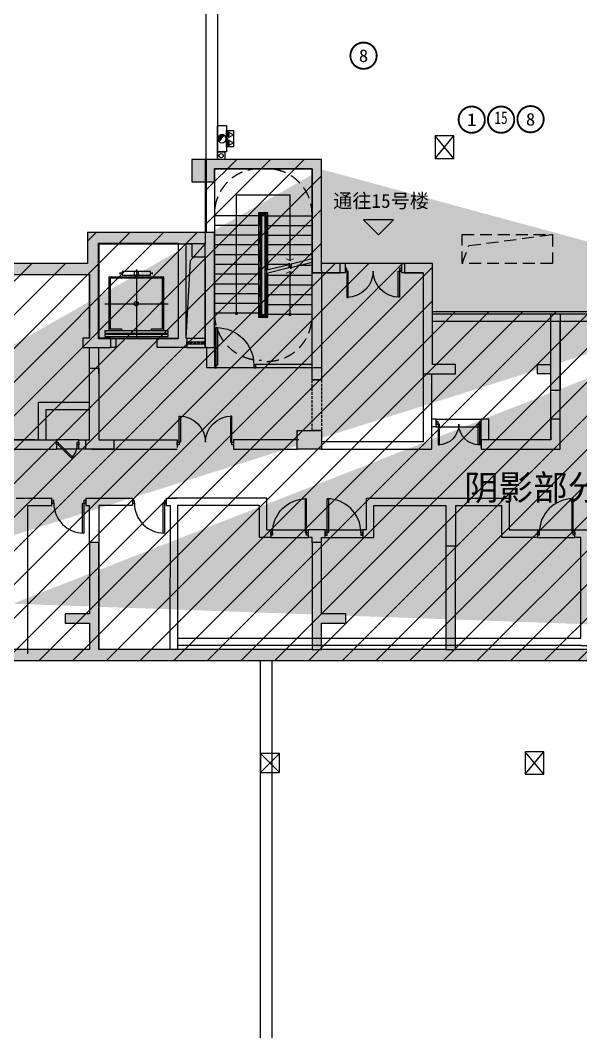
# Model space of a CAD drawing. Header units: millimetres. Extents: x -248992 to 1906102, y -24098 to 332602.
# Drawn here: x 744311 to 759248, y 138641 to 165580 of the extents above; entities that cross this region are included whole.
import ezdxf
from ezdxf.enums import TextEntityAlignment as Align

# ---------------------------------------------------------------- set-up
doc = ezdxf.new("R2010")
doc.units = ezdxf.units.MM
doc.header["$LTSCALE"] = 100
for name, pattern in [('X-BF-15$0$DASH', [0.35, 0.25, -0.1]), ('X-BF-15$0$HIDDEN2', [4.7625, 3.175, -1.5875]), ('X-CORE-BF$0$HIDDEN2', [4.7625, 3.175, -1.5875]), ('X-CORE-BF$0$XG-14CORE-SF$0$X1-CORE-SF$0$HIDDEN2', [4.7625, 3.175, -1.5875])]:
    doc.linetypes.add(name, pattern=pattern)
for name, color, linetype in [('-ACO-TTLB', 153, 'Continuous'), ('15#-HW-B1F$0$S-HATCH-S', 252, 'Continuous'), ('A-HATCH', 251, 'Continuous'), ('A-ROOM-IDEN', 31, 'Continuous'), ('A-WIND-IDEN', 244, 'Continuous'), ('A6-W-B1$0$S-WALL-S', 4, 'Continuous'), ('TP-DK-1(xhs)$0$P-J-DIM-L', 70, 'Continuous'), ('TP-DK-1(xhs)$0$P-X-L', 240, 'Continuous'), ('TP-DK-1(xhs)$0$P-X-M', 2, 'Continuous'), ('TP-DK-1(xhs)$0$P-X-X', 1, 'Continuous'), ('X-BF-15$0$A-DOOR', 190, 'Continuous'), ('X-BF-15$0$A-HOLE-WALL', 1, 'Continuous'), ('X-BF-15$0$A-WALL', 2, 'Continuous'), ('X-BF-15$0$xref(dwg引用图层)', 7, 'Continuous'), ('X-BF-15$0$XU-CORE-1F-N$0$A-DOOR', 190, 'Continuous'), ('X-BF-15$0$XU-CORE-SF$0$A-DOOR', 190, 'Continuous'), ('X-BF-15$0$XU-CORE-SF$0$XU-CORE-SF$0$A-STAIR', 142, 'Continuous'), ('X-CORE-BF$0$A-HOLE-FLOR', 242, 'Continuous'), ('X-CORE-BF$0$A-INDEX', 134, 'Continuous'), ('X-CORE-BF$0$A-RAIL', 55, 'Continuous'), ('X-CORE-BF$0$A-STAIR', 142, 'Continuous'), ('X-CORE-BF$0$A-WALL', 2, 'Continuous'), ('X-CORE-BF$0$XU-CORE-28F-1F$0$A-STAIR', 142, 'Continuous'), ('X-CORE-BF$0$XU-CORE-SF$0$A-EVTR', 193, 'Continuous'), ('X-CORE-BF$0$XU-CORE-SF$0$XU-CORE-SF$0$A-DOOR', 190, 'Continuous'), ('X-CORE-BF$0$XU-CORE-SF$0$XU-CORE-SF$0$A-SILL', 135, 'Continuous'), ('X-CORE-BF$0$XU-CORE-SF$0$XU-CORE-SF$0$A-STAIR', 142, 'Continuous'), ('X-CORE-BF$0$XU-CORE-SF$0$XU-CORE-SF$0$A-WIND', 126, 'Continuous'), ('xref(dwg引用图层)', 7, 'Continuous')]:
    doc.layers.add(name, color=color, linetype=linetype)
doc.layers.add('A6-W-B1$0$S-EDIT', color=241, linetype='Continuous', plot=False)
doc.layers.add('X-CORE-BF$0$XG-14CORE-SF$0$X1-CORE-SF$0$-ACO-PLTW', color=220, linetype='X-CORE-BF$0$XG-14CORE-SF$0$X1-CORE-SF$0$HIDDEN2', plot=False)
doc.layers.add('LVTRY', color=6, linetype='Continuous', lineweight=18)
doc.layers.add('PUB_TEXT', color=7, linetype='Continuous', lineweight=15)
doc.styles.add('-黑体', font='simhei.ttf')
doc.styles.add('华文细黑', font='STXIHEI.TTF')

# ---------------------------------------------------------------- blocks, each defined once
blk = doc.blocks.new('*U272')
at = {"linetype": 'ByBlock', "lineweight": -2}
for points in [[(86, 735), (85, 35), (50, 35), (51, 735)], [(1416, 734), (1415, 34), (1450, 34), (1451, 734)], [(0, 35), (50, 35), (50, -35), (0, -35)], [(1450, 34), (1500, 34), (1500, -36), (1450, -36)]]:
    blk.add_lwpolyline(points, close=True, dxfattribs=at)
for centre, start, end in [((50, 35), 359.9503, 89.9503), ((1450, 34), 89.9503, 179.9503)]:
    blk.add_arc(centre, 700, start, end, dxfattribs=at)
blk = doc.blocks.new('*U268')
at = {"color": 0, "linetype": 'ByBlock', "lineweight": -2}
for points in [[(-900, -35), (-850, -35), (-850, 35), (-900, 35)], [(-50, -35), (0, -35), (0, 35), (-50, 35)], [(-85, -835), (-85, -35), (-50, -35), (-50, -835)]]:
    blk.add_lwpolyline(points, close=True, dxfattribs=at)
blk.add_arc((-50, -35), 800, 180, 270, dxfattribs=at)
blk = doc.blocks.new('*U271')
at = {"color": 0, "linetype": 'ByBlock', "lineweight": -2}
for points in [[(85, 935), (85, 35), (50, 35), (50, 935)], [(50, 35), (0, 35), (0, -35), (50, -35)], [(1000, 35), (950, 35), (950, -35), (1000, -35)]]:
    blk.add_lwpolyline(points, close=True, dxfattribs=at)
blk.add_arc((50, 35), 900, 360, 90, dxfattribs=at)
blk = doc.blocks.new('X-CORE-BF$0$XU-CORE-SF$0$A-EVTR-a')
for p, q in [((-430, 1700), (-430, 1750)), ((-380, 1725), (-430, 1725)), ((0, 1825), (0, 0)), ((380, 1725), (430, 1725)), ((430, 1700), (430, 1750)), ((844, 915), (-844, 915)), ((550, 0), (-550, 0))]:
    blk.add_line(p, q)
for points in [[(-731, 190), (-731, 1625), (731, 1625), (731, 190)], [(-700, 245), (-700, 1595), (700, 1595), (700, 245)], [(-400, 245), (-700, 245)], [(-400, 190), (-400, 245)], [(700, 245), (400, 245)], [(400, 245), (400, 190)]]:
    blk.add_lwpolyline(points)
for points in [[(-380, 1775), (380, 1775), (380, 1675), (-380, 1675)], [(844, 190), (844, 130), (-844, 130), (-844, 190)], [(844, 100), (844, 40), (-844, 40), (-844, 100)]]:
    blk.add_lwpolyline(points, close=True)
blk.add_circle((0, 1725), 60)
blk.add_ellipse((0, 915), major_axis=(-60.1, 0), ratio=0.918919, start_param=-1.570796, end_param=4.712389)
blk = doc.blocks.new('*U236')
for p, q in [((-25, 0), (-25, 490)), ((25, 0), (25, 490))]:
    blk.add_line(p, q)
for points in [[(25, 490), (-25, 490), (-25, 440), (25, 440)], [(25, 490), (-25, 490), (-25, 440), (25, 440)], [(22, 487), (-22, 487), (-22, 443), (22, 443)], [(22, 487), (-22, 487), (-22, 443), (22, 443)], [(16, 395), (13, 395), (13, 399), (-16, 445), (-16, 450), (-13, 450), (-13, 446), (16, 400), (16, 395)], [(16, 295), (13, 295), (13, 299), (-16, 345), (-16, 350), (-13, 350), (-13, 346), (16, 300), (16, 295)], [(25, 0), (-25, 0), (-25, 50), (25, 50)], [(25, 0), (-25, 0), (-25, 50), (25, 50)], [(22, 3), (-22, 3), (-22, 47), (22, 47)], [(22, 3), (-22, 3), (-22, 47), (22, 47)], [(16, 195), (13, 195), (13, 199), (-16, 245), (-16, 250), (-13, 250), (-13, 246), (16, 200), (16, 195)], [(16, 95), (13, 95), (13, 99), (-16, 145), (-16, 150), (-13, 150), (-13, 146), (16, 100), (16, 95)]]:
    blk.add_lwpolyline(points, close=True)
blk = doc.blocks.new('*U237')
at = {"color": 0, "linetype": 'ByBlock', "lineweight": -2}
for points in [[(-85, 1035), (-85, 35), (-50, 35), (-50, 1035)], [(-1100, 35), (-1050, 35), (-1050, -35), (-1100, -35)], [(-50, 35), (0, 35), (0, -35), (-50, -35)]]:
    blk.add_lwpolyline(points, close=True, dxfattribs=at)
blk.add_arc((-50, 35), 1000, 90, 180, dxfattribs=at)
blk = doc.blocks.new('*U234')
blk.add_line((0, 1146), (0, 0))
at = {"const_width": 20}
blk.add_lwpolyline([(-103, 1092), (0, 1146), (103, 1092)], dxfattribs=at)
at = {"const_width": 45}
blk.add_lwpolyline([(-6, -22, 1), (6, 22, 1)], format="xyb", close=True, dxfattribs=at)
blk = doc.blocks.new('*U235')
blk.add_lwpolyline([(0, 0), (0, 3158), (1425, 3158), (1425, 1402)])
at = {"const_width": 20}
blk.add_lwpolyline([(1528, 1456), (1425, 1402), (1322, 1456)], dxfattribs=at)
at = {"const_width": 45}
blk.add_lwpolyline([(-6, -22, 1), (6, 22, 1)], format="xyb", close=True, dxfattribs=at)
blk = doc.blocks.new('X-CORE-BF')
at = {"layer": 'X-CORE-BF$0$A-HOLE-FLOR'}
blk.add_lwpolyline([(10090, 11610), (9693, 11157), (9580, 9100)], dxfattribs=at)
at = {"layer": 'X-CORE-BF$0$A-INDEX'}
for points in [[(12940, 11208), (12380, 11068), (12371, 10942), (12332, 11097), (12322, 10971), (11690, 10813)], [(12329, 11055), (11690, 10896)], [(12374, 10984), (12940, 11126)]]:
    blk.add_lwpolyline(points, dxfattribs=at)
at = {"layer": 'X-CORE-BF$0$A-RAIL'}
for points in [[(11765, 10914), (11765, 12435), (11515, 12435), (11515, 9655), (11765, 9655), (11765, 10832)], [(11715, 10819), (11715, 9705), (11565, 9705), (11565, 12385), (11715, 12385), (11715, 10902)]]:
    blk.add_lwpolyline(points, dxfattribs=at)
at = {"layer": 'X-CORE-BF$0$A-STAIR'}
blk.add_lwpolyline([(11590, 12360), (11590, 9730), (11690, 9730), (11690, 12360)], close=True, dxfattribs=at)
at = {"layer": 'X-CORE-BF$0$A-STAIR', "linetype": 'X-CORE-BF$0$HIDDEN2'}
for centre, radius, start, end in [((11540, 12410), 1200, 89.7585, 182.388), ((11740, 12410), 1200, 357.612, 90.2415), ((11590, 9760), 1250, 180, 270), ((11740, 9680), 1200, 270, 1.6924)]:
    blk.add_arc(centre, radius, start, end, dxfattribs=at)
at = {"layer": 'X-CORE-BF$0$A-WALL'}
for p, q in [((12940, 13610), (10340, 13610)), ((10340, 13610), (10340, 8410)), ((12940, 8410), (12940, 13610)), ((9380, 11610), (7260, 11610)), ((7260, 11610), (7260, 9100)), ((9380, 9100), (9380, 11610)), ((10090, 11610), (9580, 11610)), ((9580, 11610), (9580, 9100)), ((10090, 9100), (10090, 11610)), ((13190, 10890), (13190, 8310)), ((7260, 9100), (7710, 9100)), ((7710, 9100), (7710, 8850)), ((8810, 8850), (8810, 9100)), ((8810, 9100), (9380, 9100)), ((9580, 9100), (9600, 9100)), ((9600, 9100), (9600, 8850)), ((10090, 8850), (10090, 9100)), ((10090, 9100), (10090, 9100)), ((7710, 8850), (7583, 8850)), ((9600, 8850), (8810, 8850)), ((10140, 8850), (10090, 8850)), ((10140, 8310), (10140, 8850)), ((10340, 8410), (10340, 8410)), ((10340, 8410), (10340, 8310)), ((11440, 8310), (11440, 8410)), ((11440, 8410), (12940, 8410)), ((13190, 8510), (13190, 8510)), ((13190, 8510), (13190, 8310)), ((10340, 8310), (10140, 8310)), ((11660, 8310), (11440, 8310)), ((11780, 8310), (11660, 8310)), ((11660, 8310), (11660, 8310)), ((13190, 8310), (11780, 8310)), ((11780, 8310), (11780, 8310))]:
    blk.add_line(p, q, dxfattribs=at)
for points in [[(13190, 10890), (13190, 13860), (10090, 13860), (10090, 11610)], [(7010, 9100), (7010, 10790)]]:
    blk.add_lwpolyline(points, dxfattribs=at)
at = {"layer": 'X-CORE-BF$0$XG-14CORE-SF$0$X1-CORE-SF$0$-ACO-PLTW'}
blk.add_lwpolyline([(11740, 12410), (11540, 12410), (11540, 9680), (11740, 9680)], close=True, dxfattribs=at)
at = {"layer": 'X-CORE-BF$0$XU-CORE-28F-1F$0$A-STAIR'}
for p, q in [((11715, 11580), (11690, 11580)), ((11715, 11320), (11690, 11320)), ((12940, 11580), (11765, 11580)), ((12940, 11320), (11765, 11320)), ((11715, 11060), (11690, 11060)), ((12329, 11060), (11765, 11060)), ((12380, 11060), (12341, 11060)), ((12940, 11030), (12557, 11030)), ((11715, 10770), (11690, 10770)), ((11715, 10510), (11690, 10510)), ((12940, 10770), (11765, 10770)), ((12940, 10510), (11765, 10510)), ((11715, 10250), (11690, 10250)), ((12940, 10250), (11765, 10250)), ((11715, 9990), (11690, 9990)), ((12940, 9990), (11765, 9990)), ((11715, 9730), (11690, 9730)), ((12940, 9730), (11765, 9730))]:
    blk.add_line(p, q, dxfattribs=at)
for points in [[(11515, 12360), (10340, 12360)], [(11590, 12360), (11565, 12360)], [(11690, 12360), (11715, 12360)], [(11765, 12360), (12940, 12360)], [(11515, 12100), (10340, 12100)], [(11590, 12100), (11565, 12100)], [(11690, 12100), (11715, 12100)], [(11765, 12100), (12940, 12100)], [(11515, 11840), (10340, 11840)], [(11590, 11840), (11565, 11840)], [(11690, 11840), (11715, 11840)], [(11765, 11840), (12940, 11840)], [(11515, 11580), (10340, 11580)], [(11515, 11320), (10340, 11320)], [(11590, 11580), (11565, 11580)], [(11590, 11320), (11565, 11320)], [(11515, 11060), (10340, 11060)], [(11590, 11060), (11565, 11060)], [(11515, 10800), (10340, 10800)], [(11590, 10800), (11565, 10800)], [(11515, 10540), (10340, 10540)], [(11590, 10540), (11565, 10540)], [(11515, 10280), (10340, 10280)], [(11590, 10280), (11565, 10280)], [(11515, 10020), (10340, 10020)], [(11590, 10020), (11565, 10020)], [(11515, 9760), (10340, 9760)], [(11590, 9760), (11565, 9760)]]:
    blk.add_lwpolyline(points, dxfattribs=at)
at = {"layer": 'X-CORE-BF$0$XU-CORE-SF$0$XU-CORE-SF$0$A-SILL'}
for points in [[(9600, 9100), (10090, 9100)], [(9600, 8850), (10090, 8850)]]:
    blk.add_lwpolyline(points, dxfattribs=at)
at = {"layer": 'X-CORE-BF$0$XU-CORE-SF$0$XU-CORE-SF$0$A-STAIR'}
blk.add_lwpolyline([(11440, 8310), (10340, 8310)], dxfattribs=at)
at = {"layer": 'X-CORE-BF$0$A-INDEX'}
blk.add_blockref('*U235', (10927, 9760), dxfattribs=at)
at = {"layer": 'X-CORE-BF$0$A-INDEX', "xscale": -1}
blk.add_blockref('*U234', (12352, 9730), dxfattribs=at)
at = {"layer": 'X-CORE-BF$0$XU-CORE-SF$0$A-EVTR', "xscale": -1}
blk.add_blockref('X-CORE-BF$0$XU-CORE-SF$0$A-EVTR-a', (8260, 9100), dxfattribs=at)
at = {"layer": 'X-CORE-BF$0$XU-CORE-SF$0$XU-CORE-SF$0$A-DOOR', "extrusion": (0, 0, -1), "zscale": -1}
blk.add_blockref('*U237', (-10340, 8345), dxfattribs=at)
at = {"layer": 'X-CORE-BF$0$XU-CORE-SF$0$XU-CORE-SF$0$A-WIND', "rotation": 270}
blk.add_blockref('*U236', (9600, 8973), dxfattribs=at)
blk = doc.blocks.new('*U273')
at = {"color": 0, "linetype": 'ByBlock', "lineweight": -2}
for points in [[(-85, 935), (-85, 35), (-50, 35), (-50, 935)], [(-1000, 35), (-950, 35), (-950, -35), (-1000, -35)], [(-50, 35), (0, 35), (0, -35), (-50, -35)]]:
    blk.add_lwpolyline(points, close=True, dxfattribs=at)
blk.add_arc((-50, 35), 900, 90, 180, dxfattribs=at)
blk = doc.blocks.new('*U274')
at = {"linetype": 'ByBlock', "lineweight": -2}
for points in [[(0, -35), (50, -35), (50, 35), (0, 35)], [(1450, -36), (1500, -36), (1500, 34), (1450, 34)], [(84, -735), (85, -35), (50, -35), (49, -735)], [(1414, -736), (1415, -36), (1450, -36), (1449, -736)]]:
    blk.add_lwpolyline(points, close=True, dxfattribs=at)
for centre, start, end in [((50, -35), 269.9503, 359.9503), ((1450, -36), 179.9503, 269.9503)]:
    blk.add_arc(centre, 700, start, end, dxfattribs=at)
blk = doc.blocks.new('*U275')
at = {"linetype": 'ByBlock', "lineweight": -2}
for points in [[(86, 585), (85, 35), (50, 35), (51, 585)], [(1116, 584), (1115, 34), (1150, 34), (1151, 584)], [(0, 35), (50, 35), (50, -35), (0, -35)], [(1150, 34), (1200, 34), (1200, -36), (1150, -36)]]:
    blk.add_lwpolyline(points, close=True, dxfattribs=at)
for centre, start, end in [((50, 35), 359.9503, 89.9503), ((1150, 34), 89.9503, 179.9503)]:
    blk.add_arc(centre, 550, start, end, dxfattribs=at)
blk = doc.blocks.new('*U277')
at = {"linetype": 'ByBlock', "lineweight": -2}
for points in [[(-428, 364), (-75, 10), (-50, 35), (-404, 389)], [(-600, 35), (-550, 35), (-550, -35), (-600, -35)], [(-50, 35), (0, 35), (0, -35), (-50, -35)]]:
    blk.add_lwpolyline(points, close=True, dxfattribs=at)
blk.add_arc((-50, 35), 500, 135, 180, dxfattribs=at)
blk = doc.blocks.new('*U267')
at = {"layer": 'X-BF-15$0$A-HOLE-WALL'}
blk.add_lwpolyline([(100, 250), (0, 250), (0, 0), (100, 0)], close=True, dxfattribs=at)
blk.add_solid([(0, 250), (100, 0), (0, 0), (0, 250)], dxfattribs=at)
blk = doc.blocks.new('X-BF-15')
at = {"color": 4, "linetype": 'X-BF-15$0$DASH', "ltscale": 3}
blk.add_lwpolyline([(12940, 6640), (12940, 7990), (13190, 7990), (13190, 6640)], close=True, dxfattribs=at)
at = {"layer": 'X-BF-15$0$A-WALL'}
for p, q in [((13820, 11090), (13820, 10840)), ((15320, 11091), (15320, 10841)), ((16130, 6140), (16130, 8160)), ((5650, 6390), (5650, 7390)), ((5650, 7390), (7010, 7390)), ((5850, 7190), (5850, 6390)), ((7010, 7190), (5850, 7190)), ((16250, 6939), (16130, 6939)), ((16250, 6740), (16130, 6740)), ((16250, 6740), (16250, 6939)), ((17650, 6939), (17450, 6939)), ((17450, 6190), (17450, 6939)), ((17650, 6390), (17650, 6939)), ((4300, 6390), (6130, 6390)), ((6130, 6390), (6130, 6140)), ((6730, 6140), (6730, 6390)), ((6730, 6390), (7010, 6390)), ((12590, 6390), (10850, 6390)), ((10850, 6390), (10850, 6140)), ((4100, 6140), (6130, 6140)), ((7010, 6140), (6730, 6140)), ((10850, 6140), (12540, 6140)), ((13190, 6140), (16130, 6140)), ((7010, 3660), (7010, 4640)), ((16510, 4640), (16510, 3560)), ((16760, 4640), (17997, 4640)), ((16760, 4640), (16760, 3560)), ((17997, 3790), (17997, 4640)), ((12940, 3790), (12840, 3790)), ((12940, 3660), (12940, 3790)), ((13190, 3660), (13190, 3790)), ((18947, 3790), (17997, 3790)), ((18197, 3990), (18947, 3990)), ((18947, 3990), (18947, 3790))]:
    blk.add_line(p, q, dxfattribs=at)
at = {"layer": 'X-BF-15$0$A-WALL', "color": 1, "linetype": 'X-BF-15$0$HIDDEN2'}
blk.add_lwpolyline([(16940, 11860), (19350, 11860), (19350, 11090), (16940, 11090)], close=True, dxfattribs=at)
blk.add_lwpolyline([(16940, 11090), (17120, 11562), (19350, 11860)], dxfattribs=at)
at = {"layer": 'X-BF-15$0$A-WALL'}
for points in [[(13820, 11090), (13200, 11090)], [(15320, 11091), (15410, 11091)], [(13820, 10840), (12951, 10840)], [(15900, 10840), (15320, 10840)], [(16150, 9750), (24240, 9750)], [(16150, 9550), (24240, 9550)], [(17450, 6140), (19550, 6140), (19550, 9550)], [(19300, 6390), (19300, 9550)], [(7010, 8150), (7010, 8850)], [(7260, 8150), (7260, 8850)], [(15900, 8160), (15900, 6340), (13190, 6340)], [(5555, 6390), (4300, 6390), (4300, 6414), (4100, 6414)], [(7260, 6390), (9350, 6390), (9350, 6189)], [(7060, 6140), (9350, 6140)], [(5060, 4840), (5360, 4840)], [(5360, 4640), (6010, 4640), (6010, 4840)], [(5360, 4840), (6010, 4840)], [(5360, 4640), (5360, 690)], [(5360, 4640), (5360, 4640)], [(6910, 4840), (6910, 4640), (7010, 4640)], [(6910, 4840), (7260, 4840)], [(7260, 4840), (8156, 4840), (8156, 4640), (7260, 4640)], [(7260, 4640), (7260, 810)], [(9056, 4840), (9056, 4640), (9156, 4640), (9155, 810)], [(9056, 4840), (9336, 4840)], [(11740, 3990), (11740, 4840), (9205, 4840)], [(11740, 3990), (11840, 3990), (11840, 3790), (11540, 3790), (11540, 4640), (9356, 4640), (9356, 810)], [(14390, 3990), (14290, 3990), (14290, 3790), (14590, 3790), (14590, 4640), (16510, 4640)], [(14390, 3990), (14390, 4840), (18197, 4840), (18197, 3990)], [(9356, 1110), (20100, 1110), (20100, 3790), (19947, 3790)], [(13190, 3790), (13290, 3790), (13290, 3990), (12840, 3990), (12840, 3790)], [(19947, 3790), (19947, 3990), (20400, 3990), (20400, 3790)], [(20100, 910), (20100, 910), (9356, 910)], [(20100, 910), (20100, 910), (27210, 910)]]:
    blk.add_lwpolyline(points, dxfattribs=at)
blk.add_lwpolyline([(20050, 3790), (20050, 3790)], close=True, dxfattribs=at)
at = {"layer": 'X-BF-15$0$XU-CORE-SF$0$XU-CORE-SF$0$A-STAIR'}
for p, q in [((16250, 6939), (17450, 6939)), ((16250, 6740), (17450, 6740)), ((11840, 3990), (12840, 3990)), ((11840, 3790), (12840, 3790)), ((13290, 3990), (14290, 3990)), ((13290, 3790), (14290, 3790)), ((18947, 3990), (19947, 3990)), ((18947, 3790), (19947, 3790))]:
    blk.add_line(p, q, dxfattribs=at)
for points in [[(6730, 6390), (6130, 6390)], [(6730, 6140), (6130, 6140)]]:
    blk.add_lwpolyline(points, dxfattribs=at)
at = {"layer": 'X-BF-15$0$A-DOOR', "rotation": 180}
blk.add_blockref('*U277', (6130, 6290), dxfattribs=at)
at = {"layer": 'X-BF-15$0$A-HOLE-WALL', "rotation": 90}
for p in [(13190, 810), (16760, 810)]:
    blk.add_blockref('*U267', p, dxfattribs=at)
at = {"layer": 'X-BF-15$0$xref(dwg引用图层)'}
blk.add_blockref('X-CORE-BF', (0, 0), dxfattribs=at)
at = {"layer": 'X-BF-15$0$XU-CORE-1F-N$0$A-DOOR', "xscale": -1, "rotation": 180}
for name, p in [('*U272', (13820, 10920)), ('*U274', (9350, 6289)), ('*U275', (16250, 6840))]:
    blk.add_blockref(name, p, dxfattribs=at)
at = {"layer": 'X-BF-15$0$XU-CORE-SF$0$A-DOOR', "extrusion": (0, 0, -1), "xscale": -1, "zscale": -1}
for name, p in [('*U268', (-6910, 4740)), ('*U268', (-9056, 4740)), ('*U273', (-19947, 3888))]:
    blk.add_blockref(name, p, dxfattribs=at)
at = {"layer": 'X-BF-15$0$XU-CORE-SF$0$A-DOOR', "extrusion": (0, 0, -1), "zscale": -1}
blk.add_blockref('*U271', (-12840, 3888), dxfattribs=at)
at = {"layer": 'X-BF-15$0$XU-CORE-SF$0$A-DOOR', "extrusion": (0, 0, -1), "xscale": -1, "zscale": -1, "rotation": 359.9999984791494}
blk.add_blockref('*U271', (-13290, 3888), dxfattribs=at)
blk = doc.blocks.new('15#-HW-B1F$0$1616121653', base_point=(510310, -168714))
at = {"layer": '15#-HW-B1F$0$S-HATCH-S'}
h = blk.add_hatch(color=256, dxfattribs=at)
h.dxf.hatch_style = 1
h.paths.add_polyline_path([(547710, -157424), (547010, -157424), (547010, -157674), (547460, -157674), (547460, -160364), (548320, -160364), (548320, -160114), (547710, -160114)], flags=17)
edge = h.paths.add_edge_path()
edge.add_line((551860, -166454), (551861, -167954))
edge.add_line((551861, -167954), (551861, -168004))
edge.add_line((551861, -168004), (551111, -168004))
edge.add_line((551111, -168004), (551111, -167754))
edge.add_line((551111, -167754), (551610, -167754))
edge.add_line((551610, -167754), (551610, -166454))
edge.add_line((551610, -166454), (551360, -166454))
edge.add_line((551360, -166454), (551360, -165954))
edge.add_line((551360, -165954), (551860, -165954))
edge.add_line((551860, -165954), (551860, -166454))
edge.add_line((551111, -162124), (551861, -162124))
edge.add_line((551861, -162124), (551861, -163774))
edge.add_line((551861, -163774), (551610, -163774))
edge.add_line((551610, -163774), (551610, -162374))
edge.add_line((551610, -162374), (549460, -162374))
edge.add_line((549460, -162374), (549460, -162124))
edge.add_line((549460, -162124), (550860, -162124))
edge.add_line((550860, -162124), (550860, -160364))
edge.add_line((550860, -160364), (550360, -160364))
edge.add_line((550360, -160364), (550360, -160114))
edge.add_line((550360, -160114), (550860, -160114))
edge.add_line((550860, -160114), (550860, -159264))
edge.add_line((550860, -159264), (550611, -159264))
edge.add_line((550611, -159264), (550611, -158764))
edge.add_line((550611, -158764), (551111, -158764))
edge.add_line((551111, -158764), (551111, -159264))
edge.add_line((551111, -159264), (551111, -160364))
edge.add_line((551111, -160364), (551110, -160364))
edge.add_line((551110, -160364), (551110, -162124))
edge.add_line((538820, -168004), (538820, -164854))
edge.add_line((538820, -164854), (538570, -164854))
edge.add_line((538570, -164854), (538570, -166754))
edge.add_line((538570, -166754), (537920, -166754))
edge.add_line((537920, -166754), (537920, -167004))
edge.add_line((537920, -167004), (538570, -167004))
edge.add_line((538570, -167004), (538570, -168004))
edge.add_line((538570, -168004), (538820, -168004))
edge.add_line((544750, -167504), (544750, -167004))
edge.add_line((544750, -167004), (545400, -167004))
edge.add_line((545400, -167004), (545400, -166754))
edge.add_line((545400, -166754), (544750, -166754))
edge.add_line((544750, -166754), (544750, -164854))
edge.add_line((544750, -164854), (544500, -164854))
edge.add_line((544500, -164854), (544500, -168004))
edge.add_line((544500, -168004), (544750, -168004))
edge.add_line((544750, -168004), (545000, -168004))
edge.add_line((545000, -168004), (545000, -167504))
edge.add_line((545000, -167504), (544750, -167504))
edge.add_line((511160, -166304), (511160, -168004))
edge.add_line((511160, -168004), (537195, -168004))
edge.add_line((537195, -168004), (537195, -167704))
edge.add_line((537195, -167704), (535251, -167704))
edge.add_line((535251, -167704), (535251, -164954))
edge.add_line((535251, -164954), (535001, -164954))
edge.add_line((535001, -164954), (535000, -167704))
edge.add_line((535000, -167704), (528120, -167704))
edge.add_line((528120, -167704), (528120, -164954))
edge.add_line((528120, -164954), (527870, -164954))
edge.add_line((527870, -164954), (527870, -167704))
edge.add_line((527870, -167704), (524550, -167704))
edge.add_line((524550, -167704), (524550, -167004))
edge.add_line((524550, -167004), (525200, -167004))
edge.add_line((525200, -167004), (525200, -166754))
edge.add_line((525200, -166754), (524550, -166754))
edge.add_line((524550, -166754), (524550, -164854))
edge.add_line((524550, -164854), (524300, -164854))
edge.add_line((524300, -164854), (524300, -167704))
edge.add_line((524300, -167704), (518620, -167704))
edge.add_line((518620, -167704), (518620, -164854))
edge.add_line((518620, -164854), (518370, -164854))
edge.add_line((518370, -164854), (518370, -166754))
edge.add_line((518370, -166754), (517720, -166754))
edge.add_line((517720, -166754), (517720, -167004))
edge.add_line((517720, -167004), (518370, -167004))
edge.add_line((518370, -167004), (518370, -167704))
edge.add_line((518370, -167704), (515050, -167704))
edge.add_line((515050, -167704), (515050, -164954))
edge.add_line((515050, -164954), (514800, -164954))
edge.add_line((514800, -164954), (514800, -167704))
edge.add_line((514800, -167704), (511460, -167704))
edge.add_line((511460, -167704), (511460, -165954))
edge.add_line((511460, -165954), (510660, -165954))
edge.add_line((510660, -165954), (510660, -162324))
edge.add_line((510660, -162324), (511210, -162324))
edge.add_line((511210, -162324), (511210, -163774))
edge.add_line((511210, -163774), (511460, -163774))
edge.add_line((511460, -163774), (511460, -162324))
edge.add_line((511460, -162324), (513660, -162324))
edge.add_line((513660, -162324), (513660, -162074))
edge.add_line((513660, -162074), (512311, -162074))
edge.add_line((512311, -162074), (512310, -160364))
edge.add_line((512310, -160364), (512610, -160364))
edge.add_line((512610, -160364), (512610, -160114))
edge.add_line((512610, -160114), (512311, -160114))
edge.add_line((512311, -160114), (512311, -157724))
edge.add_line((512311, -157724), (515410, -157724))
edge.add_line((515410, -157724), (515410, -160114))
edge.add_line((515410, -160114), (514800, -160114))
edge.add_line((514800, -160114), (514800, -160364))
edge.add_line((514800, -160364), (515660, -160364))
edge.add_line((515660, -160364), (515660, -157724))
edge.add_line((515660, -157724), (518370, -157724))
edge.add_line((518370, -157724), (518370, -159414))
edge.add_line((518370, -159414), (518193, -159414))
edge.add_line((518193, -159414), (518193, -159664))
edge.add_line((518193, -159664), (518943, -159664))
edge.add_line((518943, -159664), (518943, -159414))
edge.add_line((518943, -159414), (518620, -159414))
edge.add_line((518620, -159414), (518620, -156904))
edge.add_line((518620, -156904), (521100, -156904))
edge.add_line((521100, -156904), (521100, -157254))
edge.add_line((521100, -157254), (521450, -157254))
edge.add_line((521450, -157254), (521450, -159664))
edge.add_line((521450, -159664), (521700, -159664))
edge.add_line((521700, -159664), (521700, -156604))
edge.add_line((521700, -156604), (518320, -156604))
edge.add_line((518320, -156604), (518320, -157424))
edge.add_line((518320, -157424), (512011, -157424))
edge.add_line((512011, -157424), (512011, -160364))
edge.add_line((512011, -160364), (512011, -161974))
edge.add_line((512011, -161974), (510310, -161974))
edge.add_line((510310, -161974), (510310, -166304))
edge.add_line((510310, -166304), (511160, -166304))
edge.add_line((541720, -156654), (542020, -156654))
edge.add_line((541420, -156654), (544750, -156654))
edge.add_line((544750, -156654), (544750, -157424))
edge.add_line((544750, -157424), (545250, -157424))
edge.add_line((545250, -157424), (545250, -157674))
edge.add_line((545250, -157674), (544750, -157674))
edge.add_line((544750, -157674), (544750, -159414))
edge.add_line((544750, -159414), (544927, -159414))
edge.add_line((544927, -159414), (544927, -159664))
edge.add_line((544927, -159664), (544700, -159664))
edge.add_line((544700, -159664), (544177, -159664))
edge.add_line((544177, -159664), (544177, -159414))
edge.add_line((544177, -159414), (544500, -159414))
edge.add_line((544500, -159414), (544500, -156904))
edge.add_line((544500, -156904), (542020, -156904))
edge.add_line((542020, -156904), (542020, -157254))
edge.add_line((542020, -157254), (541670, -157254))
edge.add_line((541670, -157254), (541670, -159664))
edge.add_line((541670, -159664), (541420, -159664))
edge.add_line((541420, -159664), (541420, -157254))
edge.add_line((541420, -157254), (541420, -157254))
edge.add_line((541420, -157254), (541420, -156654))
edge.add_line((511160, -168514), (511560, -168514))
edge.add_line((511360, -168714), (511360, -168314))
edge.add_line((511460, -162374), (511460, -162374))
edge.add_line((524550, -154919), (524550, -154654))
edge.add_line((524550, -154654), (521100, -154654))
edge.add_line((521100, -154654), (521100, -155254))
edge.add_line((521100, -155254), (521700, -155254))
edge.add_line((521700, -155254), (521700, -154904))
edge.add_line((521700, -154904), (524300, -154904))
edge.add_line((524300, -154904), (524300, -155004))
edge.add_line((524300, -155004), (524300, -157674))
edge.add_line((524300, -157674), (525050, -157674))
edge.add_line((525050, -157674), (525050, -157424))
edge.add_line((525050, -157424), (524550, -157424))
edge.add_line((524550, -157424), (524550, -155219))
edge.add_line((524550, -155219), (524550, -155219))
edge.add_line((524550, -155219), (524550, -154919))
h = blk.add_hatch(color=256, dxfattribs=at)
h.dxf.hatch_style = 1
h.paths.add_polyline_path([(524550, -154654), (521100, -154654), (521100, -155254), (521700, -155254), (521700, -154904), (524300, -154904), (524300, -155004), (524300, -157674), (525050, -157674), (525050, -157424), (524550, -157424), (524550, -155219), (524550, -155219), (524550, -154919)])
h = blk.add_hatch(color=256, dxfattribs=at)
h.dxf.hatch_style = 1
h.paths.add_polyline_path([(521700, -156604), (518320, -156604), (518320, -157424), (512011, -157424), (512011, -160364), (512011, -161974), (510310, -161974), (510310, -166304), (511160, -166304), (511160, -168004), (537195, -168004), (537195, -167704), (535251, -167704), (535251, -164954), (535001, -164954), (535000, -167704), (528120, -167704), (528120, -164954), (527870, -164954), (527870, -167704), (524550, -167704), (524550, -167004), (525200, -167004), (525200, -166754), (524550, -166754), (524550, -164854), (524300, -164854), (524300, -167704), (518620, -167704), (518620, -164854), (518370, -164854), (518370, -166754), (517720, -166754), (517720, -167004), (518370, -167004), (518370, -167704), (515050, -167704), (515050, -164954), (514800, -164954), (514800, -167704), (511460, -167704), (511460, -165954), (510660, -165954), (510660, -162324), (511210, -162324), (511210, -163774), (511460, -163774), (511460, -162324), (513660, -162324), (513660, -162074), (512311, -162074), (512310, -160364), (512610, -160364), (512610, -160114), (512311, -160114), (512311, -157724), (515410, -157724), (515410, -160114), (514800, -160114), (514800, -160364), (515660, -160364), (515660, -157724), (518370, -157724), (518370, -159414), (518193, -159414), (518193, -159664), (518943, -159664), (518943, -159414), (518620, -159414), (518620, -156904), (521100, -156904), (521100, -157254), (521450, -157254), (521450, -159664), (521700, -159664)])
h = blk.add_hatch(color=256, dxfattribs=at)
h.dxf.hatch_style = 1
h.paths.add_polyline_path([(527260, -160364), (528120, -160364), (528120, -160114), (527510, -160114), (527510, -157424), (526760, -157424), (526760, -157674), (527260, -157674)], flags=17)
h = blk.add_hatch(color=256, dxfattribs=at)
h.dxf.hatch_style = 1
h.paths.add_polyline_path([(524550, -160524), (524300, -160524), (524300, -157674), (524550, -157674)])
h = blk.add_hatch(color=256, dxfattribs=at)
h.dxf.hatch_style = 1
h.paths.add_polyline_path([(530660, -160364), (530310, -160364), (530310, -160114), (530660, -160114), (530660, -158764), (530910, -158764), (530910, -160364), (530910, -160814), (530660, -160814)], flags=17)
h = blk.add_hatch(color=256, dxfattribs=at)
h.dxf.hatch_style = 1
h.paths.add_polyline_path([(518420, -162374), (518270, -162374), (518270, -162124), (518370, -162124), (518370, -160214), (518620, -160214), (518620, -162124), (519020, -162124), (519020, -162374)])
h = blk.add_hatch(color=256, dxfattribs=at)
h.dxf.hatch_style = 1
h.paths.add_polyline_path([(530660, -161574), (530660, -162124), (528810, -162124), (528810, -162374), (530910, -162374), (530910, -161574)])
h = blk.add_hatch(color=256, dxfattribs=at)
h.dxf.hatch_style = 1
h.paths.add_polyline_path([(523900, -161874), (524550, -161874), (524550, -162374), (523900, -162374)])
at = {"color": 0, "linetype": 'ByBlock', "lineweight": -2}
for points in [[(524550, -154919), (524550, -154654), (521100, -154654), (521100, -155254), (521700, -155254), (521700, -154904), (524300, -154904), (524300, -155004), (524300, -157674), (525050, -157674), (525050, -157424), (524550, -157424), (524550, -155219), (524550, -155219), (524550, -154919), (524550, -154919)], [(511160, -168004), (537195, -168004)], [(535000, -167704), (528120, -167704), (528120, -164954), (527870, -164954), (527870, -167704), (524550, -167704), (524550, -167004), (525200, -167004), (525200, -166754), (524550, -166754), (524550, -164854), (524300, -164854), (524300, -167704), (518620, -167704), (518620, -164854), (518370, -164854), (518370, -166754), (517720, -166754), (517720, -167004), (518370, -167004), (518370, -167704), (515050, -167704)], [(515660, -157724), (518370, -157724), (518370, -159414), (518193, -159414), (518193, -159664), (518943, -159664), (518943, -159414), (518620, -159414), (518620, -156904), (521100, -156904), (521100, -157254), (521450, -157254), (521450, -159664), (521700, -159664), (521700, -156604), (518320, -156604), (518320, -157424), (512011, -157424)]]:
    blk.add_lwpolyline(points, dxfattribs=at)
for points in [[(527260, -160364), (528120, -160364), (528120, -160114), (527510, -160114), (527510, -157424), (526760, -157424), (526760, -157674), (527260, -157674)], [(530660, -160364), (530310, -160364), (530310, -160114), (530660, -160114), (530660, -158764), (530910, -158764), (530910, -160364), (530910, -160814), (530660, -160814)], [(518420, -162374), (518270, -162374), (518270, -162124), (518370, -162124), (518370, -160214), (518620, -160214), (518620, -162124), (519020, -162124), (519020, -162374)], [(530660, -161574), (530660, -162124), (528810, -162124), (528810, -162374), (530910, -162374), (530910, -161574)]]:
    blk.add_lwpolyline(points, close=True, dxfattribs=at)
for points in [[(524550, -160524), (524300, -160524), (524300, -157674), (524550, -157674)], [(523900, -161874), (524550, -161874), (524550, -162374), (523900, -162374)]]:
    blk.add_lwpolyline(points, close=True)
blk = doc.blocks.new('15#-HW-B1F')
at = {"color": 0, "linetype": 'ByBlock', "lineweight": -2}
blk.add_blockref('15#-HW-B1F$0$1616121653', (-1050, -200), dxfattribs=at)
blk = doc.blocks.new('BF1')
at = {"layer": 'xref(dwg引用图层)'}
blk.add_blockref('15#-HW-B1F', (-3070, 148015), dxfattribs=at)
blk = doc.blocks.new('TP-DK-1(xhs)$0$PG01.1')
at = {"color": 1}
for p, q in [((108, 187), (0, 0)), ((80, 72), (66, 58)), ((89, 72), (66, 48)), ((99, 72), (66, 39)), ((109, 72), (66, 29)), ((118, 72), (66, 20)), ((128, 72), (66, 10)), ((138, 72), (66, 0)), ((147, 72), (76, 0)), ((150, 65), (85, 0)), ((150, 56), (94, 0)), ((150, 46), (104, 0)), ((216, 0), (108, 187)), ((150, 36), (114, 0)), ((150, 27), (123, 0)), ((150, 17), (133, 0)), ((150, 8), (142, 0)), ((324, 187), (216, 0)), ((296, 72), (282, 58)), ((305, 72), (282, 48)), ((315, 72), (282, 39)), ((325, 72), (282, 29)), ((334, 72), (282, 20)), ((344, 72), (282, 10)), ((354, 72), (282, 0)), ((363, 72), (292, 0)), ((366, 65), (301, 0)), ((366, 56), (310, 0)), ((366, 46), (320, 0)), ((432, 0), (324, 187)), ((366, 36), (330, 0)), ((366, 27), (339, 0)), ((366, 17), (349, 0)), ((366, 8), (358, 0))]:
    blk.add_line(p, q, dxfattribs=at)
at = {"color": 2}
for p, q in [((0, 0), (216, 0)), ((216, 0), (432, 0))]:
    blk.add_line(p, q, dxfattribs=at)
at = {"color": 1}
for points in [[(0, 0), (436, 0), (436, 190), (0, 190)], [(66, 72), (150, 72), (150, 0), (66, 0)], [(282, 72), (366, 72), (366, 0), (282, 0)]]:
    blk.add_lwpolyline(points, close=True, dxfattribs=at)
blk = doc.blocks.new('TP-DK-1(xhs)$0$PG02.4')
blk.add_hatch(color=1).paths.add_polyline_path([(265, 48, 0.699012), (461, 120, 0.141488), (444, 179)])
at = {"color": 1}
blk.add_line((265, 48), (444, 179), dxfattribs=at)
blk.add_lwpolyline([(0, 0), (700, 0), (700, 240), (0, 240)], close=True, dxfattribs=at)
blk.add_circle((350, 120), 111, dxfattribs=at)
blk = doc.blocks.new('TP-DK-1(xhs)')
at = {"layer": 'TP-DK-1(xhs)$0$P-J-DIM-L', "color": 8, "true_color": 0x808080}
blk.add_lwpolyline([(7350, 162075), (7550, 162075), (7550, 161875), (7350, 161875)], close=True, dxfattribs=at)
at = {"layer": 'TP-DK-1(xhs)$0$P-X-L'}
blk.add_circle((7450, 161975), 55, dxfattribs=at)
at = {"layer": 'TP-DK-1(xhs)$0$P-X-M', "extrusion": (0, 0, -1), "zscale": -1, "rotation": 90}
blk.add_blockref('TP-DK-1(xhs)$0$PG01.1', (-7590, 162207), dxfattribs=at)
at = {"layer": 'TP-DK-1(xhs)$0$P-X-X', "xscale": -1, "rotation": 270}
blk.add_blockref('TP-DK-1(xhs)$0$PG02.4', (7350, 162075), dxfattribs=at)
blk = doc.blocks.new('A6-W-B1$0$Z-3')
at = {"layer": 'A6-W-B1$0$S-EDIT'}
for p, q in [((-250, 250), (250, -250)), ((250, 250), (-250, -250))]:
    blk.add_line(p, q, dxfattribs=at)
at = {"layer": 'A6-W-B1$0$S-WALL-S', "color": 0, "linetype": 'ByBlock', "lineweight": -2}
blk.add_lwpolyline([(250, 250), (-250, 250), (-250, -250), (250, -250), (250, 250)], dxfattribs=at)
blk = doc.blocks.new('A6-W-B1$0$Z-2')
at = {"layer": 'A6-W-B1$0$S-EDIT'}
for p, q in [((72869, 44139), (73369, 43539)), ((73369, 44139), (72869, 43539))]:
    blk.add_line(p, q, dxfattribs=at)
at = {"layer": 'A6-W-B1$0$S-WALL-S', "color": 0, "linetype": 'ByBlock', "lineweight": -2}
blk.add_lwpolyline([(73369, 44139), (72869, 44139), (72869, 43539), (73369, 43539), (73369, 44139)], dxfattribs=at)
blk = doc.blocks.new('A6-W-B1', base_point=(85957, 40190))
at = {"layer": 'A6-W-B1$0$S-WALL-S'}
for points in [[(93007, 202065), (93007, 240845), (93307, 240845), (93307, 202065), (93007, 202065)], [(94757, 173290), (94457, 173290), (94457, 188715), (94757, 188715), (94757, 173290)]]:
    blk.add_lwpolyline(points, dxfattribs=at)
at = {"layer": 'A6-W-B1$0$S-WALL-S', "rotation": 180}
for p in [(172477, 246229, 0), (174877, 229829)]:
    blk.add_blockref('A6-W-B1$0$Z-2', p, dxfattribs=at)
at = {"layer": 'A6-W-B1$0$S-WALL-S'}
blk.add_blockref('A6-W-B1$0$Z-3', (94707, 185990), dxfattribs=at)
blk = doc.blocks.new('dttc')
at = {"layer": 'A-HATCH'}
h = blk.add_hatch(dxfattribs=at)
h.set_pattern_fill('ANSI31', color=256, scale=200)
h.paths.add_polyline_path([(-2420, 154555), (-3270, 154555), (-3270, 148525), (24400, 148525), (24398, 152705), (27992, 152705), (27994, 148450), (37480, 148455), (37430, 154405), (36680, 154405), (36680, 159125), (30320, 159105), (30320, 159875), (27241, 159875), (27267, 161853), (24140, 161875), (24140, 159105), (21180, 159105), (21180, 157812), (13080, 157812), (13080, 159105), (10120, 159105), (10120, 161875), (7050, 161875), (7050, 159925), (3890, 159925), (3890, 159105), (-2420, 159105)])
for points in [[(-3270, 148525), (24400, 148525)], [(21180, 157812), (13080, 157812), (13080, 159105), (10120, 159105), (10120, 161875), (7050, 161875), (7050, 159925), (3890, 159925), (3890, 159105), (-2420, 159105)]]:
    blk.add_lwpolyline(points, dxfattribs=at)
at = {"layer": 'A-WIND-IDEN', "style": '华文细黑'}
blk.add_text('阴影部分详15#楼', height=675, dxfattribs=at).set_placement((17372, 152797), align=Align.CENTER)

msp = doc.modelspace()

# ---------------------------------------------------------------- hatches: boundary and pattern name
at = {"layer": 'A-HATCH'}
h = msp.add_hatch(color=256, dxfattribs=at)
h.dxf.hatch_style = 1
h.paths.add_polyline_path([(753461.8, 160264.7), (753861.8, 159864.7), (754261.8, 160264.7)])

# ---------------------------------------------------------------- linework, layer by layer
at = {"layer": '-ACO-TTLB'}
msp.add_lwpolyline([(746396.9, 159645), (748516.9, 159645), (748516.9, 157095), (746396.9, 157095)], close=True, dxfattribs=at)
at = {"layer": 'A-WIND-IDEN'}
msp.add_lwpolyline([(753461.8, 160264.7), (753861.8, 159864.7), (754261.8, 160264.7)], close=True, dxfattribs=at)
at = {"layer": 'LVTRY', "color": 6, "const_width": 50}
for points in [[(753809.5, 164636, 1), (753109.5, 164636, 1)], [(756692.6, 162932.3, 1), (755992.6, 162932.3, 1)], [(757474.8, 162932.3, 1), (756774.8, 162932.3, 1)], [(758260.2, 162944.7, 1), (757560.2, 162944.7, 1)]]:
    msp.add_lwpolyline(points, format="xyb", close=True, dxfattribs=at)

# ---------------------------------------------------------------- block references
at = {"layer": '-ACO-TTLB'}
for name in ['BF1', 'dttc']:
    msp.add_blockref(name, (742216.9, 0), dxfattribs=at)
at = {"layer": 'xref(dwg引用图层)'}
for name, p in [('A6-W-B1', (742216.9, 0)), ('TP-DK-1(xhs)', (742216.9, 0)), ('X-BF-15', (739146.9, 148015))]:
    msp.add_blockref(name, p, dxfattribs=at)

# ---------------------------------------------------------------- texts
at = {"layer": 'A-ROOM-IDEN', "style": '华文细黑'}
msp.add_text('通往15号楼', height=375, dxfattribs=at).set_placement((753927, 160582.2), align=Align.CENTER)
at = {"layer": 'PUB_TEXT', "color": 6, "style": '-黑体'}
for s, width, p, p2 in [('8', 1.032317, (753335.2, 164466.7), (753583.9, 164466.7)), ('1', 1.065055, (756214.3, 162766), (756470.9, 162766)), ('15', 0.726133, (756949.9, 162816.1), (757299.8, 162816.1)), ('8', 1.032317, (757785.9, 162775.4), (758034.6, 162775.4))]:
    msp.add_text(s, height=335, dxfattribs=dict(at, width=width)).set_placement(p, p2, align=Align.FIT)

doc.saveas('drawing.dxf')
